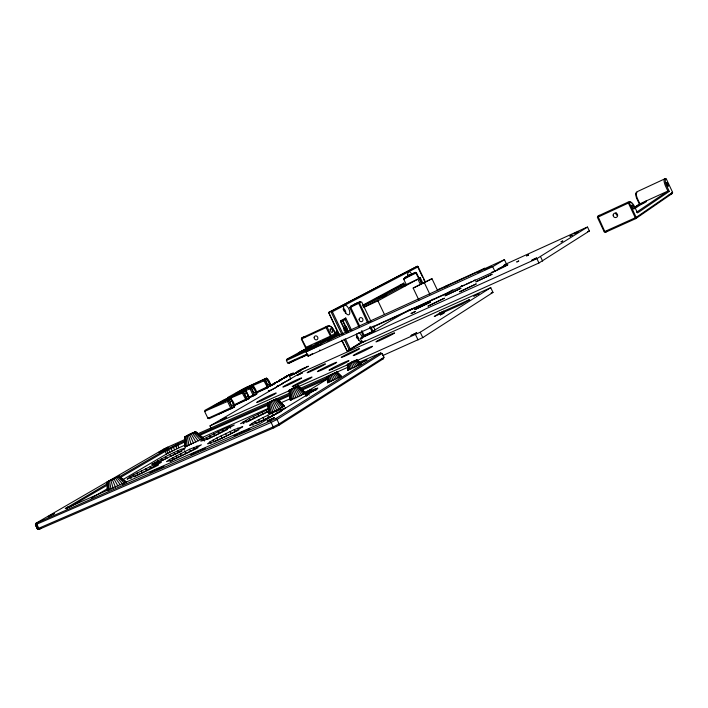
<?xml version="1.0" encoding="UTF-8"?>
<svg xmlns="http://www.w3.org/2000/svg" width="708" height="708" viewBox="0 0 708 708"><rect width="100%" height="100%" fill="white"/><g stroke="black" fill="none" stroke-linecap="round" stroke-linejoin="round"><path stroke-width="1.06" d="M304.962 337.061A7.505 3.682 65.3 0 0 303.228 337.141L301.705 337.964L301.705 338.964L306.723 348.575L335.353 335.043L335.362 333.194L333.229 328.972A6.691 3.168 65.3 0 0 328.999 326.22L301.387 339.079L305.369 347.354L307.148 348.336L305.369 347.354M270.438 386.232C270.721 383.373 268.916 379.745 266.535 378.143L243.72 388.542L227.772 397.48L252.685 385.966C255.101 387.621 256.933 391.294 256.659 394.206L247.933 398.48M184.735 440.827L177.673 443.96L177.646 445.12L178.938 447.783L185 445.111M270.58 385.205L268.005 386.435L265.066 380.338L267.465 378.727M301.387 339.079L301.705 337.964L326.087 326.689L327.185 327.158L331.194 335.512L331.149 337.397L326.105 327.689L326.087 326.689L327.574 325.884A7.576 3.593 65.3 0 1 332.751 328.848M209.577 418.322L209.019 418.72L234.516 407.02C234.764 404.02 232.897 400.277 230.427 398.551L204.948 410.313L223.923 399.843L245.074 390.276L246.216 391.028L249.225 397.268L249.083 398.586L234.41 405.534M234.242 405.241L249.083 398.586L249.225 397.268M256.8 393.161L254.128 394.445L251.136 388.241L253.623 386.568M246.216 391.028L245.074 390.276L242.18 391.905L242.154 392.807L246.216 400.25L246.711 398.993L249.225 397.542M246.711 398.993L243.472 392.586L246.012 390.887M234.658 405.684L234.516 407.02L219.613 413.684M327.556 377.621L326.105 378.24L326.069 379.479L301.838 390.196M234.649 405.958L231.826 407.312L228.746 400.94L231.374 399.179M229.357 397.719L229.383 396.834M327.76 378.815L305.847 392.347L305.077 394.099L312.033 391.462L312.086 390.152L317.839 388.081L316.573 389.099L259.721 423.8L65.233 508.663L107.669 483.582M310.281 392.241L310.325 390.922L312.086 390.152M206.524 410.587L206.559 409.666M231.826 407.312L207.966 418.357L208.63 417.897M207.966 418.357L204.577 411.357L204.984 411.047M359.496 325.671L350.681 307.263L350.832 306.183L360.443 301.519L350.832 306.183L349.779 307.67L359.053 327.025M278.908 425.278L279.111 423.906L276.978 419.481L275.713 418.658L35.94 523.336L35.4 524.858L37.365 528.858L39.436 529.177L273.739 427.897L278.908 425.278L383.4 358.708L383.975 357.266L382.143 353.46L380.656 352.991L358.974 362.354M312.033 391.462L314.148 390.559L314.361 389.179M310.325 390.922L308.378 391.754L308.166 393.135L309.122 395.117M37.09 522.929L36.869 524.336L38.834 528.336L40.029 528.929M163.592 450.208L163.867 449.04L165.592 448.12L184.744 439.571M36.497 523.177L36.135 524.637L38.099 528.646L39.436 529.177M36.338 524.177L36.683 522.814L163.867 449.04M314.148 390.559L315.803 389.922L316.175 388.471M308.378 391.754L306.909 392.329L306.537 393.772L307.484 395.754M256.809 392.896L256.659 394.206L249.836 397.259M36.683 522.814L35.444 524.761L37.4 528.752L38.913 529.257L41.427 527.734M36.117 523.309L35.639 524.814L37.595 528.814L39.064 529.31M270.589 384.94L266.535 378.143L245.641 388.002L235.808 393.462L252.685 385.966L253.827 386.718M306.909 392.329L305.962 392.63L305.484 394.099L306.431 396.082M305.847 392.347L305.077 394.099L306.033 396.082M635.377 206.798L639.89 203.816L637.368 198.426A7.593 2.089 65.5 0 1 636.58 191.957L665.201 178.664L666.387 179.106L672.6 192.346L672.166 193.523L635.722 218.648L605.473 232.277L604.19 231.781L597.402 217.374L598.853 215.471A8.319 2.505 65.5 0 1 600.127 215.639M36.214 523.097L35.444 524.761L270.916 422.543L276.978 419.481L382.143 353.46M232.038 407.463L231.543 408.746L230.826 408.25L227.401 401.171L227.427 400.25L228.755 400.666M254.331 394.586L253.845 395.834L253.163 395.347L249.836 388.462L249.862 387.568L251.145 387.975M257.11 392.568L267.721 387.798L268.208 386.577M645.811 202.178L646.439 200.868L634.987 208.4M422.995 283.43L420.216 277.589L419.596 278.793L421.826 283.474M405.162 285.988L403.79 283.12L403.162 284.359L362.77 306.121M362.425 341.389L347.159 351.062L341.734 340.636M351.699 330.424L345.752 318.016L345.044 319.379L340.698 321.742L345.398 331.539M308.06 354.522L289.068 363.169L287.572 362.903L286.404 360.478L287.121 359.124L309.874 346.486M361.16 363.877L357.027 359.797L353.159 361.346L347.354 364.452L347.743 370.222L361.16 363.877L356.938 359.921L347.354 364.452M373.249 326.123L375.098 329.99L371.93 331.831L363.222 335.734L361.363 331.857M347.743 370.222L347.451 364.328M341.344 376.24L337.105 372.019L333.202 373.576L327.149 376.824L327.547 382.754L341.344 376.24L336.875 372.045M372.381 332.273L369.31 333.618M337.105 372.019L327.149 376.824M327.547 382.754L328.335 382.116M305.219 393.188L298.493 385.816L294.909 387.241L289.023 390.374L290.28 400.25L305.219 393.188L298.36 385.957L289.023 390.374M290.28 400.25L291.236 399.507M284.244 406.109L277.35 398.507L273.731 399.931L267.606 403.206L268.898 413.357L276.722 410.171L284.244 406.109L277.191 398.666L267.606 403.206M268.898 413.357L269.943 412.56M289.466 376.063L300.741 370.629L289.466 376.063L290.74 378.7M268.005 386.435L255.482 392.524M246.499 398.843L233.72 405.056M254.128 394.445L249.216 397.117M370.93 321.282L361.673 301.944L349.779 307.67M202.798 438.429L203.223 438.057L195.62 431.659L190.461 433.8L184.655 436.942L185.124 446.952L202.798 438.429L195.355 431.871L184.655 436.942M299.183 352.425L308.361 348.062L300.342 351.779M184.965 446.863L185.425 446.474M107.439 490.733L107.156 482.006L119.094 476.033L107.138 481.9L107.412 490.564M66.791 508.928L67.517 508.379L66.101 507.822M39.152 529.088L37.365 528.858L273.049 426.968L279.111 423.906L383.975 357.266M335.362 333.194L330.202 336.238L305.776 347.424M518.716 261.022L516.672 261.995L518.707 261.022M491.848 272.164C493.538 272.5 522.778 257.703 497.866 269.067M669.272 191.399L667.883 191.08L665.334 185.646A7.673 1.965 65.5 0 1 664.423 179.159L665.201 178.664L665.777 179.354L666.387 179.106L665.467 179.743A6.77 1.735 65.5 0 0 666.157 184.629L669.272 191.399L637.545 212.913L634.049 205.621A7.425 2.08 65.5 0 0 630.492 202.099L597.402 217.374M636.483 212.267L667.883 191.08L639.89 203.816M607.278 231.065L605.473 232.277L604.809 231.56L597.844 216.099L628.978 201.692A8.408 2.363 65.5 0 1 631.447 203.019M461.209 286.191L461.713 285.855M252.066 423.366L249.526 425.287L250.066 425.384C262.376 420.835 274.722 415.348 285.519 407.914L276.465 411.091L258.677 419.676L252.066 423.366L253.021 425.349M635.111 207.081L640.289 203.665L641.262 204.249L644.9 202.594M268.704 409.171L249.296 418.393L240.552 423.667L248.809 420.773L268.651 411.047M210.081 441.748L207.692 443.916C219.887 439.464 231.976 433.907 242.747 426.659L234.313 429.57L216.79 438.031L210.081 441.748L211.028 443.695M366.956 334.583L360.328 338.459L362.275 342.522L538.956 262.987L589.383 230.994L587.534 227.064L585.755 227.737L504.291 264.81M382.78 355.558L422.782 337.592L492.998 292.404L490.75 287.66L301.192 372.603L210.002 425.906L211.435 428.862M203.479 439.261L200.815 441.137L205.143 439.907L216.896 434.597L234.295 424.995L226.41 427.765L206.293 437.659L203.479 439.261L204.373 441.093M372.222 332.371L372.674 332.096L372.089 332.335M169.469 459.527L166.477 461.625L170.681 460.519L182.797 455.058L195.585 448.5L201.382 444.783L189.47 449.288L169.469 459.527L170.398 461.439L172.663 460.147M360.328 338.459L536.894 258.641L587.534 227.064M357.08 360.567L420.225 332.247L490.75 287.66M282.784 383.612L276.598 386.745M288.988 379.992L281.979 383.471M159.424 461.97L179.469 451.775L185.151 448.191L181.044 449.332L169.708 454.465L151.742 464.306L155.627 463.28L167.177 458.067M276.695 387.179L274.713 388.285M275.713 418.658L380.656 352.991M636.996 192.603L636.005 193.275A6.708 1.841 65.5 0 0 636.589 198.151L639.687 204.851M130.166 476.741L127.086 479.174L142.538 472.661L161.353 462.315L154.043 464.767L133.246 474.997L130.166 476.741L131.086 478.617M439.509 313.175L434.252 316.503L461.952 304.183L469.572 299.617L440.208 312.777L439.509 313.175L440.42 315.087M494.883 271.314L506.592 264.208L504.441 259.686L320.777 343.619L305.998 351.894L308.069 356.195L494.883 271.314L492.688 266.686L504.441 259.686M452.89 289.829L446.332 293.731L373.098 326.999M363.284 341.513L347.159 351.062L341.929 340.176M363.567 341.654L349.371 350.071L344.15 339.167M362.275 342.522L365.107 340.84M478.148 272.155L484.723 268.279L485.369 269.642M91.27 498.211L108.404 488.139M122.679 479.75L166.46 454.032L178.938 447.783M374.532 330.149L409.569 309.653M372.408 332.017L374.638 331.167L365.054 335.875L363.222 335.734L365.054 335.875L368.257 334.008M107.014 485.299L68.88 507.548L67.561 506.928M120.36 477.502L166.734 450.474L184.717 441.996M119.13 476.909L164.017 450.775L177.673 443.96M308.069 356.195L312.671 353.575M157.052 463.289L158.512 462.457L157.627 460.634M304.201 355.673L301.564 357.159L307.272 354.558M214.958 406.091L226.224 400.02L243.472 392.586M240.145 391.896L248.65 387.418L265.066 380.338M327.494 340.911L339.955 333.919M344.752 331.229L347.628 329.618M289.068 363.169L294.829 359.93M344.053 329.972L346.92 328.37M287.121 359.124L319.087 344.513L338.353 333.734M344.123 330.503L347.017 328.884M304.9 350.141L299.608 353.088L318.149 344.088L304.9 350.141L305.608 350.841L315.476 346.336M335.415 333.99L338.282 332.388M344.026 329.193L346.893 327.592M371.957 332.521L372.47 332.256M269.562 390.374L268.305 391.152L273.686 388.807M334.672 332.716L337.53 331.132M344.203 327.423L346.106 326.361M418.879 300.059L413.171 288.085L431.969 278.704L437.624 290.572M306.723 348.575L311.431 345.955M334.866 333.256L337.725 331.671M343.433 328.494L346.292 326.901M409.985 309.847L409.56 310.095L410.277 309.847M413.401 308.325L412.277 308.909M413.171 288.085L431.969 278.704M335.353 335.043L335.742 334.831L330.875 337.061M363.965 307.325L377.939 300.856L417.87 279.156L420.163 283.952M341.088 321.344L345.044 319.379L350.177 330.087M363.85 307.077L400.737 287.112L417.87 279.156M378.152 298.041L385.117 294.811L386.134 295.236L384.63 296.094A6.16 2.682 65.3 0 0 384.417 296.333M340.698 321.742L340.663 320.777L345.752 318.016M418.596 278.474L420.216 277.589M280.164 409.525L281.12 411.49L255.907 423.658L254.96 421.685M237.915 430.384L213.975 441.987L213.037 440.049M362.753 305.183L403.79 283.12M363.523 305.555L401.117 285.306L403.162 284.359L404.091 286.315M197.019 448.27L173.416 459.713L172.487 457.81M268.73 411.401L246.658 422.154L245.756 420.286M157.335 463.368L158.247 465.245L134.157 476.873L133.246 474.997M226.41 427.765L227.295 429.597L207.178 439.491L206.293 437.659M406.498 285.032L403.649 279.067L406.348 277.633M407.481 277.032L408.366 275.713L415.454 272.394L416.49 272.828L421.702 283.74M339.406 335.778L328.645 312.467L330.848 311.431L332.362 311.724L418.145 266.81L425.65 282.554M277.191 386.161L278.678 385.4M284.306 377.984L285.342 377.391L283.766 378.037M269.801 385.966L268.73 386.586L270.314 385.94M371.585 332.707L372.16 332.433M473.705 280.616L475.112 279.872M242.933 389.736L243.384 389.506M369.903 333.335L368.744 334.017M371.151 332.937L371.744 332.654M288.28 375.32L286.767 376.16L288.873 375.258M289.413 375.001L290.926 374.16L289.855 374.576M282.687 378.559L281.147 379.408L282.722 378.762M283.802 378.24L287.439 376.382L283.227 378.293M301.891 369.178L299.882 370.293L302.015 369.417M295.882 373.125C304.095 368.735 285.041 378.028 295.156 373.479M221.454 401.852L221.949 401.604M410.498 274.899L411.684 274.323L408.144 275.943L415.454 272.394L418.481 277.943M371.24 332.902L369.585 333.689M283.209 378.187L279.049 380.417L284.368 378.081M302.741 369.072L305.458 367.611L302.608 368.833M276.978 381.78L272.775 384.046L279.111 380.993L277.536 381.639M269.766 385.86L275.129 383.506L270.863 385.798M277.014 382.231L281.226 379.975L274.961 383.019L276.456 382.382M244.357 389.019L244.862 388.781M410.835 309.414L411.348 309.166M471.97 281.492L466.014 284.315M356.212 303.493C350.849 306.192 361.815 300.785 356.451 303.475M222.985 401.1L223.498 400.852M409.879 275.2L404.896 277.554L403.958 278.899L404.941 278.456L404.896 277.554L408.366 275.713L408.861 276.368M411.233 309.414L411.764 309.166M289.864 374.452C271.438 383.825 305.236 367.505 288.82 375.063M290.572 378.833L288.475 379.807M278.704 385.639L277.209 386.329M181.929 451.155L170.584 456.279L169.708 454.465M149.972 472.44L153.654 470.705M190.771 454.686L195.461 452.474M233.95 435.863L237.782 434.048M403.649 279.067L416.109 272.978M319.458 350.292L320.016 350.035M561.94 241.357C565.099 240.003 558.683 242.853 561.833 241.516M224.507 400.374L224.976 400.162M334.362 334.893L338.3 333.087M315.326 344.176L321.158 341.513M323.096 340.619L328.937 337.946M437.517 289.855L484.723 268.279M286.404 360.478L315.892 347.017M305.998 351.894L492.688 266.686M287.572 362.903L307.237 353.947M503.574 265.58L506.592 264.208M669.184 194.877L672.166 193.523L671.981 192.585L672.6 192.346L636.182 217.365L604.19 231.781M369.054 333.539L371.576 332.397M250.455 387.78L253.376 386.453M359.682 302.767L360.195 302.537M256.845 392.338L267.527 387.541M154.486 470.324L163.902 466.404M196.328 452.085L198.913 450.925M238.738 433.597L246.021 430.411M412.375 308.679L413.189 308.325M210.002 425.906L290.59 390.108M298.652 386.524L348.017 364.593M369.116 333.893L369.7 333.618M229.135 397.816L228.064 398.277M197.833 433.774L289.484 393.152M300.564 388.241L347.894 367.257M198.877 434.57L267.544 404.171M277.642 399.701L289.758 394.338M300.865 389.418L326.105 378.24M198.851 435.739L267.509 405.383M278.616 400.471L289.722 395.56M202.178 437.535L268.845 408.144M280.961 402.799L291.068 398.347M304.192 392.559L311.263 389.435M219.356 413.799L218.462 414.189M464.253 285.103L461.227 286.28M368.744 334.052L369.293 333.804M199.771 450.536L205.232 448.323M386.134 295.236L385.117 294.811L383.86 295.484A6.974 3.044 65.2 0 0 382.895 297.227M339.203 376.771L340.371 376.311M303.086 393.675L304.316 393.197M432.163 299.581L433.146 299.201M246.977 430.013L249.871 428.915M350.186 307.449L350.681 307.263M368.487 334.149L368.965 333.937M587.605 231.658L589.383 230.994M360.142 364L361.275 363.7M491.148 293.006L492.998 292.404M315.803 389.922L316.883 389.577M283.404 406.065L284.483 405.834M202.231 438.217L203.223 438.057M381.842 359.115L383.4 358.708M228.746 400.94L204.577 411.357M251.136 388.241L226.056 399.215L213.267 406.18L230.427 398.551L231.587 399.33M305.422 392.94L298.307 385.825M265.075 380.081L263.81 379.683L263.792 380.559L267.721 387.798M242.18 391.905L243.481 392.321M164.017 450.775L165.159 451.359L166.46 454.032M267.199 378.621L267.659 378.869M365.054 335.875L364.133 335.353L361.815 330.512M165.707 449.828L166.734 450.474L168.026 453.147M167.619 447.164L168.495 447.766M246.357 387.285L247.03 387.763M418.145 266.81L417.419 266.243L415.428 267.181L328.645 312.467L339.557 335.229M119.094 476.033L126.564 482.236M119.13 476.121L126.626 482.387M195.514 431.623L203.028 437.978M118.661 476.139L123.457 480.316M118.749 476.404L126.033 482.865M195.036 431.765L201.435 437.5M167.867 448.686L169.991 452.102M166.955 447.465L167.672 448.137M358.85 361.779L360.93 363.735M319.087 344.513L319.821 345.221M194.727 432.261L201.771 439.075M117.988 476.873L124.829 483.626M356.531 360.195L360.593 364.266M336.565 372.452L340.734 376.656M277.182 398.507L284.2 405.817M193.788 432.783L200.214 439.96M355.823 360.602L359.602 364.85M297.909 386.249L304.502 393.666M276.704 398.985L283.474 406.622M335.822 372.886L339.698 377.267M116.891 477.493L123.077 484.617M297.174 386.674L303.334 394.347M275.934 399.418L282.253 407.33M354.867 361.115L358.266 365.567M334.822 373.426L338.3 378.019M273.739 427.897L270.544 421.269M192.603 433.411L198.231 441.022M115.537 478.21L120.316 484.936M296.201 387.188L301.785 395.179M170.318 447.438L172.212 450.969M274.925 399.958L280.634 408.206M353.726 361.7L356.673 366.39M166.283 447.783L166.778 448.562M333.645 374.028L336.654 378.869M295.068 387.763L299.971 396.117M191.249 434.101L195.966 442.181M273.748 400.56L278.748 409.171M114.015 478.98L117.988 486.13M352.487 362.31L354.929 367.248M36.152 525.327L37.719 528.522M332.353 374.656L334.849 379.754M185.045 451.377L185.965 453.279M183.461 448.412L184.346 450.244M180.549 453.589L181.469 455.492M176.85 448.73L175.416 444.987M177.805 450.713L178.681 452.536M174.549 449.819L172.894 446.182M176.265 455.784L177.195 457.687M173.938 452.465L174.814 454.279M165.389 456.58L166.274 458.403M161.274 458.687L162.159 460.51M154.698 462.289L155.583 464.121M154.043 464.767L154.955 466.634M150.096 466.545L151.008 468.413M145.76 468.599L146.662 470.466M141.308 470.785L142.219 472.652M137.042 472.971L137.954 474.838M243.012 421.871L243.915 423.738M231.135 399.046L234.543 406.1M237.87 428.066L238.8 430.004M234.313 429.57L235.242 431.508M229.764 426.34L230.649 428.172M230.135 431.455L231.074 433.385M225.631 433.588L226.569 435.517M222.48 429.544L223.365 431.376M221.082 435.827L222.02 437.756M218.223 431.561L219.108 433.385M216.79 438.031L217.728 439.96M213.913 433.677L214.798 435.5M209.851 435.756L210.736 437.579M196.948 446.005L197.868 447.916M193.523 447.456L194.443 449.359M189.47 449.288L190.39 451.182M276.465 411.091L277.412 413.056M272.173 413.021L273.129 414.994M266.093 410.286L266.996 412.144M267.58 415.198L268.527 417.162M253.845 387.435L256.207 392.338M262.057 412.109L262.951 413.968M262.978 417.463L263.925 419.428M257.721 414.162L258.615 416.021M246.225 391.719L249.11 397.692M258.677 419.676L259.624 421.641M253.367 416.304L254.261 418.154M249.296 418.393L250.189 420.251M342.831 320.397L348.424 332.079M342.539 320.671L348.017 332.105M340.663 320.777L346.194 332.317M332.362 311.724L343.088 334.096M345.424 338.955L350.088 348.69M341.769 334.22L330.848 311.431L417.419 266.243L422.649 277.209M333.194 329.53L335.017 333.318M402.047 287.262L400.383 284.713L401.294 286.616M420.225 332.247L422.782 337.592M415.507 334.61L418.065 339.964M377.939 300.856L384.4 314.352M368.824 322.547L359.531 303.121L358.407 302.652L367.275 322.113M370.691 326.432L373.01 331.291L372.665 332.433L369.603 326.972M293.838 388.365L298.006 397.082M443.695 311.077L444.606 312.998M442.473 311.644L443.385 313.555M442.058 311.847L442.969 313.759M441.252 312.246L442.164 314.157M440.872 312.432L441.783 314.343M439.925 312.927L440.845 314.848M423.605 279.209L425.03 282.2M424.419 282.89L429.791 294.165M540.602 256.792L542.664 261.137M536.894 258.641L538.956 262.987M272.483 401.188L276.722 410.171M189.806 434.8L193.576 443.358M112.43 479.759L115.554 487.334M292.608 388.949L296.033 398.011M351.221 362.912L353.159 368.08M271.217 401.781L274.695 411.136M331.052 375.275L333.026 380.621M188.399 435.473L191.213 444.474M291.457 389.48L294.183 398.852M110.899 480.484L113.192 488.449M270.04 402.321L272.801 411.985M350.017 363.461L351.478 368.841M329.831 375.833L331.309 381.391M290.466 389.904L292.581 399.533M269.022 402.755L271.182 412.675M331.194 335.512L331.539 337.176M187.107 436.057L189.054 445.447M109.519 481.113L111.067 489.396M348.973 363.912L350.009 369.479M328.76 376.293L329.804 382.037M289.696 390.214L291.351 400.011M268.252 403.056L269.934 413.153M289.2 390.374L290.563 400.25M268.19 406.047L268.748 410.065M289.466 392.4L290.51 399.993M267.766 403.215L269.155 413.384M186.018 436.526L187.239 446.217M348.141 364.239L348.84 369.939M327.919 376.621L328.636 382.497M108.386 481.59L109.333 490.131M347.593 364.425L348.071 370.187M327.37 376.806L327.866 382.736M327.264 376.674L327.415 378.63M185.222 436.845L185.903 446.73M107.581 481.891L108.094 490.582M107.766 485.856L107.943 489.033M184.93 436.721L185.151 441.057M164.937 448.456L164.982 449.456M184.753 436.986L185.124 446.952M342.973 309.095A2.478 1.142 65 0 1 345.132 310.29A2.478 1.142 65 0 1 345.336 313.352M407.525 275.023A2.248 0.938 65 0 1 408.481 275.695M408.259 275.837A4.779 1.991 65 0 1 408.056 272.12M408.967 271.642A4.779 1.991 65 0 1 411.667 274.031M345.044 305.113A5.266 2.425 65 0 1 349.743 311.794A5.266 2.425 65 0 1 346.221 313.635A5.266 2.425 65 0 1 343.938 305.688M343.761 310.582A2.478 1.151 65 0 1 344.07 311.139M356.451 335.831A2.558 1.177 65.6 0 1 358.275 337.619A2.558 1.177 65.6 0 1 358.584 340.274M362.266 341.123A4.965 2.283 65.6 0 1 358.664 339.884A4.965 2.283 65.6 0 1 356.832 333.804M358.814 332.663A4.965 2.283 65.6 0 1 362.461 338.344M356.372 337.096A2.549 1.177 65.6 0 1 356.744 337.592M357.062 338.167A2.549 1.177 65.6 0 1 357.31 338.778M617.473 215.586A2.274 2.221 50.8 0 1 616.102 212.683M445.137 295.785L460.873 288.315L445.137 295.785M444.305 298.263L428.092 306.068L444.305 298.263M444.872 286.82L448.651 285.05L444.872 286.82M430.508 302.095L414.923 309.6L430.508 302.095M416.676 332.787L411.065 335.495L416.676 332.787M54.507 513.521L48.02 516.769L54.507 513.521M636.182 217.365L635.722 218.648L628.031 202.293L629.332 202.789L636.182 217.365M415.162 311.555L411.144 313.494L415.162 311.555M366.886 360L360.761 362.947L366.886 360M353.734 361.381L350.672 362.832L353.734 361.381M333.725 373.656L330.539 375.187L333.725 373.656M274.261 417.72L267.27 421.092L274.261 417.72M295.28 387.365L292.307 388.825L295.28 387.365M302.351 372.868L297.608 375.16L302.351 372.868M308.245 366.266L297.094 371.638L308.245 366.266M274.04 400.1L270.969 401.613L274.04 400.1M331.698 337.389L322.848 341.645L331.698 337.389M320.759 344.327L316.202 346.513L320.759 344.327M272.996 384.533L266.597 387.612L272.996 384.533M226.135 417.516L220.94 420.065L226.135 417.516M193.24 432.8L187.036 435.792L193.24 432.8M164.814 449.474L159.123 452.208L164.814 449.474M578.029 231.835L573.825 233.835L578.029 231.835M116.528 477.369L109.749 480.705L116.528 477.369M572.153 235.144L570.037 236.153L572.153 235.144M536.549 258.004L531.929 260.163L536.549 258.004M478.891 293.67L473.838 296.059L478.891 293.67M526.637 255.854L528.602 254.951L526.637 255.854M491.998 274.297L475.98 281.793L491.998 274.297M476.121 283.97L459.696 291.767L476.121 283.97M491.033 266.589L486.175 268.872L491.033 266.589M230.242 402.303A2.283 1.239 65.9 0 0 232.383 405.454A2.283 1.239 65.9 0 0 232.489 402.179A2.283 1.239 65.9 0 0 230.242 402.303M244.933 393.931A2.239 1.195 65.8 0 0 247.03 397.029A2.239 1.195 65.8 0 0 247.11 393.834A2.239 1.195 65.8 0 0 244.933 393.931M252.57 389.577A2.212 1.177 65.8 0 0 254.641 392.648A2.212 1.177 65.8 0 0 254.712 389.489A2.212 1.177 65.8 0 0 252.57 389.577M266.465 381.665A2.177 1.133 65.8 0 0 268.491 384.683A2.177 1.133 65.8 0 0 268.536 381.594A2.177 1.133 65.8 0 0 266.465 381.665M314.148 337.592A2.062 1.805 61.2 0 0 316.91 339.734A2.062 1.805 61.2 0 0 316.998 336.282A2.062 1.805 61.2 0 0 314.148 337.592M330.211 329.565A2.071 0.982 65.3 0 0 332.096 332.468A2.071 0.982 65.3 0 0 332.052 329.609A2.071 0.982 65.3 0 0 330.211 329.565M359.124 319.37A2.097 1.867 60.9 0 0 361.956 321.538A2.097 1.867 60.9 0 0 362.071 318.025A2.097 1.867 60.9 0 0 359.124 319.37M379.223 340.698A10.399 0.513 -25.6 0 0 394.471 333.087A10.399 0.513 -25.6 0 0 381.984 338.415A10.399 0.513 -25.6 0 0 379.223 340.698M344.194 356.389A10.266 0.504 -25.6 0 0 359.381 348.823A10.266 0.504 -25.6 0 0 347.327 353.956A10.266 0.504 -25.6 0 0 344.194 356.389M310.086 371.673A10.133 0.487 -25.7 0 0 325.193 364.151A10.133 0.487 -25.7 0 0 313.564 369.089A10.133 0.487 -25.7 0 0 310.086 371.673M261.588 400.631A10.859 0.558 -25.8 0 0 276.226 393.029A10.859 0.558 -25.8 0 0 261.526 399.586A10.859 0.558 -25.8 0 0 261.588 400.631M295.369 385.568A11.001 0.575 -25.7 0 0 311.812 377.346A11.001 0.575 -25.7 0 0 299.316 382.594A11.001 0.575 -25.7 0 0 295.369 385.568M332.22 369.16A11.142 0.593 -25.7 0 0 348.743 360.894A11.142 0.593 -25.7 0 0 335.751 366.363A11.142 0.593 -25.7 0 0 332.22 369.16M356.54 354.434A10.762 0.549 -25.6 0 0 372.399 346.513A10.762 0.549 -25.6 0 0 359.664 351.911A10.762 0.549 -25.6 0 0 356.54 354.434M320.618 370.479A10.611 0.531 -25.7 0 0 336.406 362.602A10.611 0.531 -25.7 0 0 324.131 367.788A10.611 0.531 -25.7 0 0 320.618 370.479M287.66 385.223A10.487 0.522 -25.8 0 0 301.643 377.975A10.487 0.522 -25.8 0 0 287.298 384.4A10.487 0.522 -25.8 0 0 287.66 385.223M613.155 215.073A2.292 2.23 51.1 0 0 616.376 217.374A2.292 2.23 51.1 0 0 616.677 213.471A2.292 2.23 51.1 0 0 613.155 215.073M631.961 205.762A2.292 0.646 65.5 0 0 633.837 209.072A2.292 0.646 65.5 0 0 633.306 206.09A2.292 0.646 65.5 0 0 631.961 205.762M666.494 183.292A2.097 0.54 65.5 0 0 668.193 186.328A2.097 0.54 65.5 0 0 667.653 183.637A2.097 0.54 65.5 0 0 666.494 183.292"/></g></svg>
